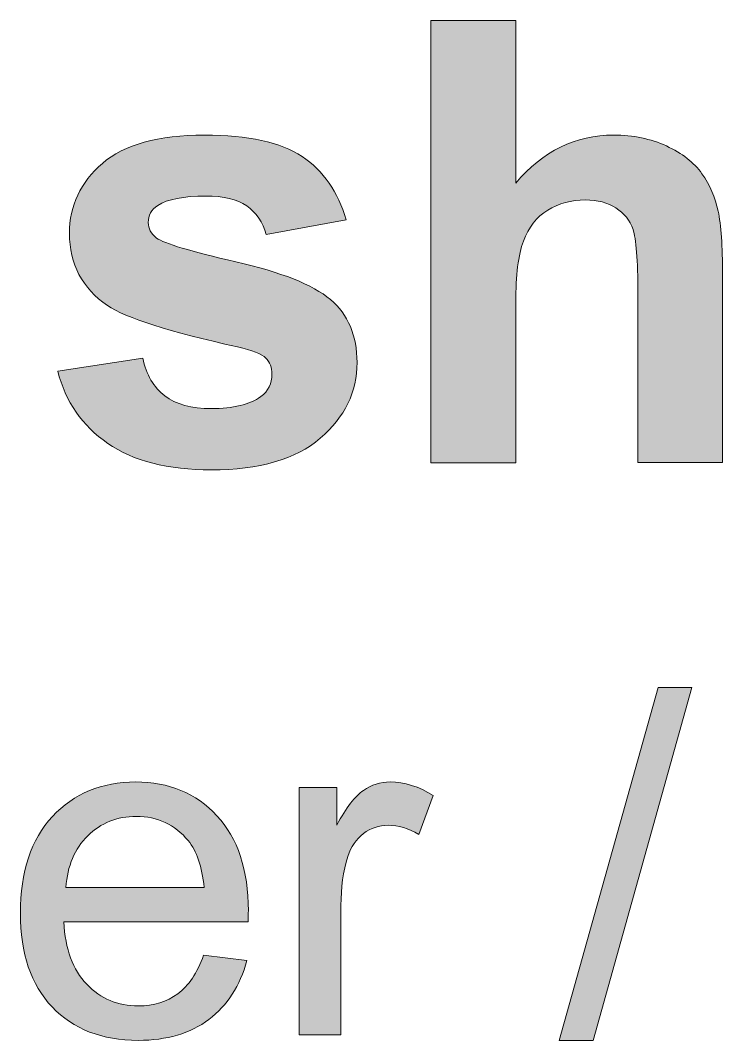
# Model space of a CAD drawing. Header units: inches. Extents: x 1117 to 1992, y -2324 to -585.
# Drawn here: x 1389.4 to 1399.71, y -1057.22 to -1042.24 of the extents above; entities that cross this region are included whole.
import ezdxf

# ---------------------------------------------------------------- set-up
doc = ezdxf.new("R2010")
doc.units = ezdxf.units.IN
doc.header["$MEASUREMENT"] = 0
doc.layers.add('Layer 1', color=7, linetype='Continuous')

# ---------------------------------------------------------------- blocks, each defined once
blk = doc.blocks.new('block 190')
at = {"layer": 'Layer 1', "true_color": 0x010101}
h = blk.add_hatch(color=18, dxfattribs=at)
h.dxf.hatch_style = 2
edge = h.paths.add_edge_path()
edge.add_spline(control_points=[(1396.67, -1042.238), (1396.67, -1042.238), (1396.67, -1044.626), (1396.67, -1044.626), (1397.071, -1044.157), (1397.551, -1043.922), (1398.109, -1043.922), (1398.395, -1043.922), (1398.654, -1043.975), (1398.883, -1044.082), (1399.114, -1044.188), (1399.288, -1044.324), (1399.404, -1044.489), (1399.521, -1044.654), (1399.601, -1044.837), (1399.643, -1045.038), (1399.686, -1045.239), (1399.708, -1045.551), (1399.708, -1045.972), (1399.708, -1045.972), (1399.708, -1048.731), (1399.708, -1048.731), (1399.708, -1048.731), (1398.464, -1048.731), (1398.464, -1048.731), (1398.464, -1048.731), (1398.464, -1046.247), (1398.464, -1046.247), (1398.464, -1045.754), (1398.44, -1045.441), (1398.393, -1045.307), (1398.346, -1045.174), (1398.263, -1045.069), (1398.143, -1044.992), (1398.024, -1044.913), (1397.873, -1044.874), (1397.693, -1044.874), (1397.487, -1044.874), (1397.303, -1044.924), (1397.14, -1045.025), (1396.978, -1045.124), (1396.859, -1045.276), (1396.784, -1045.479), (1396.708, -1045.68), (1396.671, -1045.98), (1396.671, -1046.375), (1396.671, -1046.375), (1396.671, -1048.732), (1396.671, -1048.732), (1396.671, -1048.732), (1395.426, -1048.732), (1395.426, -1048.732), (1395.426, -1048.732), (1395.426, -1042.239), (1395.426, -1042.239), (1395.426, -1042.239), (1396.67, -1042.238), (1396.67, -1042.238), (1396.67, -1042.238), (1396.67, -1042.238), (1396.67, -1042.238)], knot_values=[0, 0, 0, 0, 1, 1, 1, 2, 2, 2, 3, 3, 3, 4, 4, 4, 5, 5, 5, 6, 6, 6, 7, 7, 7, 8, 8, 8, 9, 9, 9, 10, 10, 10, 11, 11, 11, 12, 12, 12, 13, 13, 13, 14, 14, 14, 15, 15, 15, 16, 16, 16, 17, 17, 17, 18, 18, 18, 19, 19, 19, 20, 20, 20, 20], degree=3, periodic=1)
h = blk.add_hatch(color=18, dxfattribs=at)
h.dxf.hatch_style = 2
edge = h.paths.add_edge_path()
edge.add_spline(control_points=[(1389.946, -1047.389), (1389.946, -1047.389), (1391.195, -1047.199), (1391.195, -1047.199), (1391.248, -1047.441), (1391.356, -1047.625), (1391.519, -1047.75), (1391.681, -1047.875), (1391.908, -1047.938), (1392.201, -1047.938), (1392.523, -1047.938), (1392.765, -1047.88), (1392.928, -1047.761), (1393.037, -1047.679), (1393.092, -1047.568), (1393.092, -1047.429), (1393.092, -1047.335), (1393.062, -1047.257), (1393.003, -1047.195), (1392.941, -1047.136), (1392.802, -1047.082), (1392.586, -1047.031), (1391.583, -1046.809), (1390.946, -1046.608), (1390.678, -1046.424), (1390.305, -1046.17), (1390.119, -1045.817), (1390.119, -1045.365), (1390.119, -1044.958), (1390.28, -1044.615), (1390.602, -1044.337), (1390.924, -1044.061), (1391.423, -1043.921), (1392.099, -1043.921), (1392.743, -1043.921), (1393.221, -1044.026), (1393.534, -1044.236), (1393.847, -1044.446), (1394.062, -1044.756), (1394.18, -1045.166), (1394.18, -1045.166), (1393.007, -1045.383), (1393.007, -1045.383), (1392.956, -1045.2), (1392.861, -1045.059), (1392.721, -1044.963), (1392.581, -1044.865), (1392.38, -1044.817), (1392.121, -1044.817), (1391.793, -1044.817), (1391.558, -1044.862), (1391.417, -1044.954), (1391.322, -1045.019), (1391.275, -1045.103), (1391.275, -1045.206), (1391.275, -1045.295), (1391.316, -1045.37), (1391.399, -1045.433), (1391.512, -1045.515), (1391.9, -1045.631), (1392.562, -1045.783), (1393.226, -1045.934), (1393.688, -1046.117), (1393.951, -1046.335), (1394.211, -1046.557), (1394.341, -1046.866), (1394.341, -1047.261), (1394.341, -1047.693), (1394.161, -1048.063), (1393.801, -1048.373), (1393.44, -1048.683), (1392.908, -1048.838), (1392.202, -1048.838), (1391.562, -1048.838), (1391.054, -1048.708), (1390.681, -1048.448), (1390.305, -1048.188), (1390.061, -1047.835), (1389.946, -1047.389)], knot_values=[0, 0, 0, 0, 1, 1, 1, 2, 2, 2, 3, 3, 3, 4, 4, 4, 5, 5, 5, 6, 6, 6, 7, 7, 7, 8, 8, 8, 9, 9, 9, 10, 10, 10, 11, 11, 11, 12, 12, 12, 13, 13, 13, 14, 14, 14, 15, 15, 15, 16, 16, 16, 17, 17, 17, 18, 18, 18, 19, 19, 19, 20, 20, 20, 21, 21, 21, 22, 22, 22, 23, 23, 23, 24, 24, 24, 25, 25, 25, 26, 26, 26, 26], degree=3, periodic=1)
h = blk.add_hatch(color=18, dxfattribs=at)
h.dxf.hatch_style = 2
h.paths.add_polyline_path([(1397.31, -1057.217), (1398.763, -1052.035), (1399.256, -1052.035), (1397.806, -1057.217)])
h = blk.add_hatch(color=18, dxfattribs=at)
h.dxf.hatch_style = 2
edge = h.paths.add_edge_path()
edge.add_spline(control_points=[(1392.088, -1055.963), (1392.088, -1055.963), (1392.724, -1056.042), (1392.724, -1056.042), (1392.623, -1056.413), (1392.437, -1056.701), (1392.166, -1056.906), (1391.895, -1057.111), (1391.549, -1057.213), (1391.128, -1057.213), (1390.596, -1057.213), (1390.176, -1057.05), (1389.865, -1056.723), (1389.553, -1056.396), (1389.398, -1055.937), (1389.398, -1055.347), (1389.398, -1054.738), (1389.555, -1054.263), (1389.87, -1053.926), (1390.185, -1053.589), (1390.592, -1053.42), (1391.093, -1053.42), (1391.579, -1053.42), (1391.975, -1053.585), (1392.283, -1053.915), (1392.591, -1054.246), (1392.745, -1054.711), (1392.745, -1055.31), (1392.745, -1055.346), (1392.744, -1055.401), (1392.741, -1055.474), (1392.741, -1055.474), (1390.034, -1055.474), (1390.034, -1055.474), (1390.057, -1055.873), (1390.17, -1056.178), (1390.373, -1056.39), (1390.575, -1056.602), (1390.828, -1056.708), (1391.131, -1056.708), (1391.357, -1056.708), (1391.55, -1056.648), (1391.709, -1056.53), (1391.868, -1056.412), (1391.994, -1056.223), (1392.088, -1055.963)], knot_values=[0, 0, 0, 0, 1, 1, 1, 2, 2, 2, 3, 3, 3, 4, 4, 4, 5, 5, 5, 6, 6, 6, 7, 7, 7, 8, 8, 8, 9, 9, 9, 10, 10, 10, 11, 11, 11, 12, 12, 12, 13, 13, 13, 14, 14, 14, 15, 15, 15, 15], degree=3, periodic=1)
edge = h.paths.add_edge_path()
edge.add_spline(control_points=[(1390.067, -1054.968), (1390.067, -1054.968), (1392.095, -1054.968), (1392.095, -1054.968), (1392.067, -1054.663), (1391.989, -1054.433), (1391.862, -1054.281), (1391.666, -1054.044), (1391.412, -1053.925), (1391.1, -1053.925), (1390.817, -1053.925), (1390.579, -1054.021), (1390.387, -1054.21), (1390.195, -1054.399), (1390.088, -1054.652), (1390.067, -1054.968)], knot_values=[0, 0, 0, 0, 1, 1, 1, 2, 2, 2, 3, 3, 3, 4, 4, 4, 5, 5, 5, 5], degree=3, periodic=1)
h = blk.add_hatch(color=18, dxfattribs=at)
h.dxf.hatch_style = 2
edge = h.paths.add_edge_path()
edge.add_spline(control_points=[(1393.489, -1057.132), (1393.489, -1057.132), (1393.489, -1053.502), (1393.489, -1053.502), (1393.489, -1053.502), (1394.042, -1053.502), (1394.042, -1053.502), (1394.042, -1053.502), (1394.042, -1054.052), (1394.042, -1054.052), (1394.183, -1053.795), (1394.315, -1053.625), (1394.434, -1053.544), (1394.554, -1053.462), (1394.685, -1053.42), (1394.828, -1053.42), (1395.036, -1053.42), (1395.247, -1053.486), (1395.461, -1053.619), (1395.461, -1053.619), (1395.248, -1054.189), (1395.248, -1054.189), (1395.098, -1054.1), (1394.948, -1054.056), (1394.798, -1054.056), (1394.663, -1054.056), (1394.542, -1054.096), (1394.435, -1054.178), (1394.328, -1054.258), (1394.252, -1054.37), (1394.206, -1054.514), (1394.139, -1054.733), (1394.104, -1054.972), (1394.104, -1055.231), (1394.104, -1055.231), (1394.104, -1057.132), (1394.104, -1057.132), (1394.104, -1057.132), (1393.489, -1057.132), (1393.489, -1057.132), (1393.489, -1057.132), (1393.489, -1057.132), (1393.489, -1057.132)], knot_values=[0, 0, 0, 0, 1, 1, 1, 2, 2, 2, 3, 3, 3, 4, 4, 4, 5, 5, 5, 6, 6, 6, 7, 7, 7, 8, 8, 8, 9, 9, 9, 10, 10, 10, 11, 11, 11, 12, 12, 12, 13, 13, 13, 14, 14, 14, 14], degree=3, periodic=1)
at = {"layer": 'Layer 1', "lineweight": 0}
blk.add_lwpolyline([(1397.31, -1057.217), (1398.763, -1052.035), (1399.256, -1052.035), (1397.806, -1057.217), (1397.31, -1057.217)], dxfattribs=at)
for points, knots in [([(1396.67, -1042.238), (1396.67, -1042.238), (1396.67, -1044.626), (1396.67, -1044.626), (1397.071, -1044.157), (1397.551, -1043.922), (1398.109, -1043.922), (1398.395, -1043.922), (1398.654, -1043.975), (1398.883, -1044.082), (1399.114, -1044.188), (1399.288, -1044.324), (1399.404, -1044.489), (1399.521, -1044.654), (1399.601, -1044.837), (1399.643, -1045.038), (1399.686, -1045.239), (1399.708, -1045.551), (1399.708, -1045.972), (1399.708, -1045.972), (1399.708, -1048.731), (1399.708, -1048.731), (1399.708, -1048.731), (1398.464, -1048.731), (1398.464, -1048.731), (1398.464, -1048.731), (1398.464, -1046.247), (1398.464, -1046.247), (1398.464, -1045.754), (1398.44, -1045.441), (1398.393, -1045.307), (1398.346, -1045.174), (1398.263, -1045.069), (1398.143, -1044.992), (1398.024, -1044.913), (1397.873, -1044.874), (1397.693, -1044.874), (1397.487, -1044.874), (1397.303, -1044.924), (1397.14, -1045.025), (1396.978, -1045.124), (1396.859, -1045.276), (1396.784, -1045.479), (1396.708, -1045.68), (1396.671, -1045.98), (1396.671, -1046.375), (1396.671, -1046.375), (1396.671, -1048.732), (1396.671, -1048.732), (1396.671, -1048.732), (1395.426, -1048.732), (1395.426, -1048.732), (1395.426, -1048.732), (1395.426, -1042.239), (1395.426, -1042.239), (1395.426, -1042.239), (1396.67, -1042.238), (1396.67, -1042.238), (1396.67, -1042.238), (1396.67, -1042.238), (1396.67, -1042.238)], [0, 0, 0, 0, 1, 1, 1, 2, 2, 2, 3, 3, 3, 4, 4, 4, 5, 5, 5, 6, 6, 6, 7, 7, 7, 8, 8, 8, 9, 9, 9, 10, 10, 10, 11, 11, 11, 12, 12, 12, 13, 13, 13, 14, 14, 14, 15, 15, 15, 16, 16, 16, 17, 17, 17, 18, 18, 18, 19, 19, 19, 20, 20, 20, 20]), ([(1389.946, -1047.389), (1389.946, -1047.389), (1391.195, -1047.199), (1391.195, -1047.199), (1391.248, -1047.441), (1391.356, -1047.625), (1391.519, -1047.75), (1391.681, -1047.875), (1391.908, -1047.938), (1392.201, -1047.938), (1392.523, -1047.938), (1392.765, -1047.88), (1392.928, -1047.761), (1393.037, -1047.679), (1393.092, -1047.568), (1393.092, -1047.429), (1393.092, -1047.335), (1393.062, -1047.257), (1393.003, -1047.195), (1392.941, -1047.136), (1392.802, -1047.082), (1392.586, -1047.031), (1391.583, -1046.809), (1390.946, -1046.608), (1390.678, -1046.424), (1390.305, -1046.17), (1390.119, -1045.817), (1390.119, -1045.365), (1390.119, -1044.958), (1390.28, -1044.615), (1390.602, -1044.337), (1390.924, -1044.061), (1391.423, -1043.921), (1392.099, -1043.921), (1392.743, -1043.921), (1393.221, -1044.026), (1393.534, -1044.236), (1393.847, -1044.446), (1394.062, -1044.756), (1394.18, -1045.166), (1394.18, -1045.166), (1393.007, -1045.383), (1393.007, -1045.383), (1392.956, -1045.2), (1392.861, -1045.059), (1392.721, -1044.963), (1392.581, -1044.865), (1392.38, -1044.817), (1392.121, -1044.817), (1391.793, -1044.817), (1391.558, -1044.862), (1391.417, -1044.954), (1391.322, -1045.019), (1391.275, -1045.103), (1391.275, -1045.206), (1391.275, -1045.295), (1391.316, -1045.37), (1391.399, -1045.433), (1391.512, -1045.515), (1391.9, -1045.631), (1392.562, -1045.783), (1393.226, -1045.934), (1393.688, -1046.117), (1393.951, -1046.335), (1394.211, -1046.557), (1394.341, -1046.866), (1394.341, -1047.261), (1394.341, -1047.693), (1394.161, -1048.063), (1393.801, -1048.373), (1393.44, -1048.683), (1392.908, -1048.838), (1392.202, -1048.838), (1391.562, -1048.838), (1391.054, -1048.708), (1390.681, -1048.448), (1390.305, -1048.188), (1390.061, -1047.835), (1389.946, -1047.389)], [0, 0, 0, 0, 1, 1, 1, 2, 2, 2, 3, 3, 3, 4, 4, 4, 5, 5, 5, 6, 6, 6, 7, 7, 7, 8, 8, 8, 9, 9, 9, 10, 10, 10, 11, 11, 11, 12, 12, 12, 13, 13, 13, 14, 14, 14, 15, 15, 15, 16, 16, 16, 17, 17, 17, 18, 18, 18, 19, 19, 19, 20, 20, 20, 21, 21, 21, 22, 22, 22, 23, 23, 23, 24, 24, 24, 25, 25, 25, 26, 26, 26, 26]), ([(1392.088, -1055.963), (1392.088, -1055.963), (1392.724, -1056.042), (1392.724, -1056.042), (1392.623, -1056.413), (1392.437, -1056.701), (1392.166, -1056.906), (1391.895, -1057.111), (1391.549, -1057.213), (1391.128, -1057.213), (1390.596, -1057.213), (1390.176, -1057.05), (1389.865, -1056.723), (1389.553, -1056.396), (1389.398, -1055.937), (1389.398, -1055.347), (1389.398, -1054.738), (1389.555, -1054.263), (1389.87, -1053.926), (1390.185, -1053.589), (1390.592, -1053.42), (1391.093, -1053.42), (1391.579, -1053.42), (1391.975, -1053.585), (1392.283, -1053.915), (1392.591, -1054.246), (1392.745, -1054.711), (1392.745, -1055.31), (1392.745, -1055.346), (1392.744, -1055.401), (1392.741, -1055.474), (1392.741, -1055.474), (1390.034, -1055.474), (1390.034, -1055.474), (1390.057, -1055.873), (1390.17, -1056.178), (1390.373, -1056.39), (1390.575, -1056.602), (1390.828, -1056.708), (1391.131, -1056.708), (1391.357, -1056.708), (1391.55, -1056.648), (1391.709, -1056.53), (1391.868, -1056.412), (1391.994, -1056.223), (1392.088, -1055.963)], [0, 0, 0, 0, 1, 1, 1, 2, 2, 2, 3, 3, 3, 4, 4, 4, 5, 5, 5, 6, 6, 6, 7, 7, 7, 8, 8, 8, 9, 9, 9, 10, 10, 10, 11, 11, 11, 12, 12, 12, 13, 13, 13, 14, 14, 14, 15, 15, 15, 15]), ([(1393.489, -1057.132), (1393.489, -1057.132), (1393.489, -1053.502), (1393.489, -1053.502), (1393.489, -1053.502), (1394.042, -1053.502), (1394.042, -1053.502), (1394.042, -1053.502), (1394.042, -1054.052), (1394.042, -1054.052), (1394.183, -1053.795), (1394.315, -1053.625), (1394.434, -1053.544), (1394.554, -1053.462), (1394.685, -1053.42), (1394.828, -1053.42), (1395.036, -1053.42), (1395.247, -1053.486), (1395.461, -1053.619), (1395.461, -1053.619), (1395.248, -1054.189), (1395.248, -1054.189), (1395.098, -1054.1), (1394.948, -1054.056), (1394.798, -1054.056), (1394.663, -1054.056), (1394.542, -1054.096), (1394.435, -1054.178), (1394.328, -1054.258), (1394.252, -1054.37), (1394.206, -1054.514), (1394.139, -1054.733), (1394.104, -1054.972), (1394.104, -1055.231), (1394.104, -1055.231), (1394.104, -1057.132), (1394.104, -1057.132), (1394.104, -1057.132), (1393.489, -1057.132), (1393.489, -1057.132), (1393.489, -1057.132), (1393.489, -1057.132), (1393.489, -1057.132)], [0, 0, 0, 0, 1, 1, 1, 2, 2, 2, 3, 3, 3, 4, 4, 4, 5, 5, 5, 6, 6, 6, 7, 7, 7, 8, 8, 8, 9, 9, 9, 10, 10, 10, 11, 11, 11, 12, 12, 12, 13, 13, 13, 14, 14, 14, 14]), ([(1390.067, -1054.968), (1390.067, -1054.968), (1392.095, -1054.968), (1392.095, -1054.968), (1392.067, -1054.663), (1391.989, -1054.433), (1391.862, -1054.281), (1391.666, -1054.044), (1391.412, -1053.925), (1391.1, -1053.925), (1390.817, -1053.925), (1390.579, -1054.021), (1390.387, -1054.21), (1390.195, -1054.399), (1390.088, -1054.652), (1390.067, -1054.968)], [0, 0, 0, 0, 1, 1, 1, 2, 2, 2, 3, 3, 3, 4, 4, 4, 5, 5, 5, 5])]:
    blk.add_open_spline(points, degree=3, knots=knots, dxfattribs=at)
blk = doc.blocks.new('block 188')
at = {"layer": 'Layer 1'}
blk.add_blockref('block 190', (0, 0), dxfattribs=at)

msp = doc.modelspace()

# ---------------------------------------------------------------- block references
at = {"layer": 'Layer 1'}
msp.add_blockref('block 188', (0, 0), dxfattribs=at)

doc.saveas('drawing.dxf')
